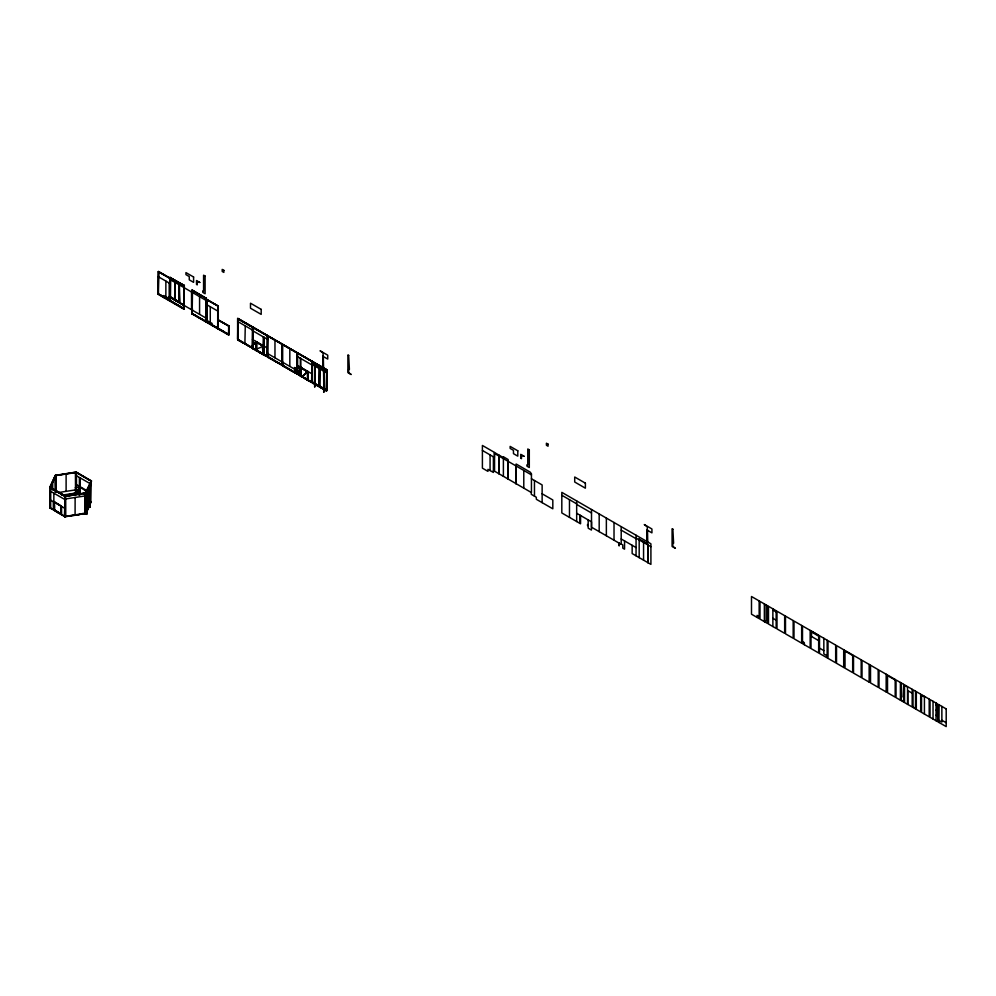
<?xml version="1.0" encoding="UTF-8"?>
<svg xmlns="http://www.w3.org/2000/svg" width="996" height="996" viewBox="0 0 996 996"><rect width="100%" height="100%" fill="white"/><g stroke="black" fill="none" stroke-linecap="round" stroke-linejoin="round"><path stroke-width="1.49" d="M53.846 509.79L53.846 492.858M53.585 501.673C55.988 505.321 53.498 518.767 53.983 501.486M60.968 505.943L60.968 513.899L54.158 509.616M79.269 495.112L79.568 486.957L79.443 493.904M79.568 494.937L79.568 486.957M86.465 495.672L86.465 492.559L87.15 493.394L90.35 486.484M88.283 489.086L88.283 507.562L89.889 504.101M170.515 278.631L170.353 279.702L207.243 301.091M174.723 282.229L174.723 281.27L175.234 299.721M174.81 282.279L174.81 281.32M183.961 287.645L183.961 285.74L179.193 282.989L179.529 302.585M256.495 350.181L256.507 342.275M300.219 375.567L300.219 367.487L296.148 368.109L300.705 367.536L300.705 375.492L300.045 375.666L307.951 379.675L307.951 371.72L300.73 367.474L300.78 358.261M300.531 375.392L300.531 367.412M307.465 379.601L307.478 371.707M307.776 379.775L307.652 371.334L302.871 376.015L307.951 371.508L307.615 380.36L311.474 382.203L297.393 373.786L301.253 376.015L300.58 376.301M319.367 368.682L319.367 367.736M323.737 371.209L323.737 388.901L326.788 390.071L314.985 383.659L323.986 388.565M516.115 483.732L516.115 463.999L530.183 472.116L531.441 473.772L531.441 492.572L494.551 471.183L494.551 452.545L503.391 457.65M498.934 455.072L499.021 473.76M508.159 479.138L508.159 459.542L503.391 456.778L503.391 476.387M643.565 541.525L643.565 560.175M647.935 562.703L647.935 545.011M937.697 716.186L937.697 704.01L930.04 699.578L930.04 717.269L937.697 721.702L937.697 716.186L936.041 715.228M75.173 487.816L79.829 486.82L79.817 477.819L79.817 486.658L77.713 493.169M296.26 367.898L300.78 367.101L296.136 368.271M61.204 505.893L61.142 513.799M53.759 501.698L54.481 501.747L53.846 501.81M77.302 493.107L79.406 486.596L79.394 477.744M300.78 367.101L298.265 373.562L300.331 367.113M76.045 472.415L91.433 481.193L85.855 493.207L65.039 496.431L49.8 487.629L55.378 475.329L76.194 472.104L91.433 480.894L85.855 492.92L65.039 496.133L49.8 487.343L55.378 475.329L55.764 491.875M65.3 496.382L50.335 487.554L55.764 475.553L49.999 487.741M50.335 507.96L50.423 487.355M65.039 496.431L85.855 492.92M91.358 481.342L76.194 472.104L55.378 475.615L76.381 472.502M79.742 495.049L79.817 477.819M75.372 493.792L70.716 493.941L75.372 493.506M76.443 493.344L76.381 472.216M91.234 481.08L85.581 493.244M86.142 493.281L90.225 484.193M87.026 492.597L90.35 485.538M85.917 495.659L87.026 493.294M90.263 486.322L91.358 483.944M85.245 513.712L85.121 493.032L85.245 513.712L90.897 501.573M87.013 510.338L88.121 507.96M85.457 513.401L91.358 501.635M90.35 504.175L87.15 511.085L87.088 492.46M86.465 514.334L87.026 511.06M89.802 507.163L89.889 503.852M237.621 318.857L327.236 370.213L237.957 318.67L237.621 339.275L237.621 318.571L327.236 369.927M237.87 340.097L241.53 341.827L238.007 339.785M252.797 347.654L252.611 326.837L252.075 347.915L237.87 339.81M252.86 348.065L256.682 350.069M256.707 350.293L252.71 348.675L266.928 356.481L256.37 350.455M267.899 353.456L267.899 356.369L267.065 356.269L267.451 335.403L267.314 356.419L267.65 353.306M263.069 354.352L263.554 337.034C265.372 354.016 260.915 340.744 263.492 354.352M262.434 348.812L263.791 346.197L256.37 341.939M274.572 360.901L267.7 356.643L281.768 365.059L282.242 344.243M282.167 344.292L282.503 364.797M282.403 365.52L289.413 369.466L282.403 365.818M297.007 352.858L297.007 373.562L297.343 370.45M312.445 361.673L312.445 382.091L311.599 381.991L311.997 361.125L311.86 382.14L312.445 381.792M312.109 382.962L326.315 390.781L319.455 386.809L319.442 367.661M83.813 493.779L86.739 491.04M84.087 493.767L86.988 491.053M84.125 493.954L86.029 492.161M251.54 346.247L256.682 341.902L251.54 346.247L256.37 341.728L256.37 350.779L260.056 352.235L259.383 352.522M302.821 375.841L307.951 371.72M263.405 354.452L263.554 337.034M300.406 375.666L300.705 367.536M184.297 305.672L183.961 309.233L158.202 294.355L158.538 271.46L170.241 278.22L169.992 300.481M158.538 271.759L170.241 278.507L158.202 271.659M158.451 272.095L158.202 294.355M170.154 277.934L169.905 301.116L169.905 277.498L184.297 285.416L184.297 288.778M170.241 277.585L184.297 285.703L169.905 277.498M170.515 278.917L179.355 284.022L170.353 278.743L170.353 297.393L184.048 305.199L183.712 308.797L184.297 285.416M170.602 279.166L170.353 297.393M175.072 281.744L175.072 299.821M179.193 283.15L179.778 302.734M179.193 302.498L179.355 283.736L179.106 301.962M170.49 297.368L184.048 305.199M170.49 297.667L184.048 305.486M174.649 299.385L174.985 281.208L174.985 299.871M228.707 326.115L217.925 319.99L228.956 325.966L228.619 335.017L191.917 313.827L191.917 290.197L206.309 298.414L192.253 290.01M206.309 298.128L206.06 321.31M218.012 320.837L218.012 305.797L205.973 299.236L218.273 306.245L218.273 319.504M206.57 299.485L206.234 321.795M191.917 313.827L192.502 308.872M218.012 305.797L217.763 328.058M218.273 306.245L206.309 299.049M217.676 328.406L192.253 313.628M228.956 325.966L218.273 319.803M228.707 334.382L228.707 325.829L228.619 335.017M253.059 327.385L252.71 348.675M238.206 339.225L238.206 318.807L237.957 339.076M241.866 342.014L252.075 347.915M241.53 342.213L245.215 343.657M244.879 344.143L245.277 325.891M267.899 335.963L267.899 356.369M252.212 347.704L252.723 347.99M256.37 350.779L256.682 341.902M259.719 352.721L263.069 354.265M262.732 354.452L263.965 354.29L256.196 349.994L256.196 342.101L263.168 346.085L256.383 342.176M282.752 344.529L282.416 365.134L282.752 362.021M267.563 357.24L277.921 362.83M50.584 487.691L50.584 508.109M76.306 472.851L76.306 493.257M274.572 361L281.768 365.059M297.094 352.808L296.758 373.413L297.605 373.512L297.605 370.599M297.605 353.107L297.605 373.512M282.553 365.507L296.621 373.625L289.413 369.865M289.749 369.665L296.621 373.625M54.245 510.512L54.917 510.213L49.999 508.159M312.445 363.129L326.788 371.408M312.445 363.428L326.788 371.707M314.948 363.117L314.948 364.573M315.197 363.266L314.861 364.91M54.581 510.699L64.84 516.725L85.581 513.55M315.197 364.723L314.861 386.983M60.93 514.085L52.365 508.744M61.266 514.185L61.266 505.906M319.529 368.01L319.367 386.373M303.929 378.243L304.602 377.945L300.916 376.5M324.036 368.371L323.7 392.088M324.285 368.508L323.949 392.225M324.285 369.964L323.575 370.338L323.825 388.465M307.278 379.874L307.951 379.675M324.285 370.263L314.985 365.383L314.985 383.846M304.266 378.43L307.951 379.874M326.7 370.3L326.7 390.706L237.621 339.163M314.948 383.236L312.109 381.991M314.612 386.834L314.985 365.183M319.442 385.938L319.616 367.561L319.529 386.274M319.455 386.523L326.315 390.781M323.949 389.125L327.037 390.519M256.159 349.247L263.952 345.998M248.216 345.786L252.075 347.616M263.069 354.651L266.928 356.481M277.921 362.93L282.752 364.947M91.433 480.894L85.457 492.696L85.581 513.662M58.627 492.51L75.92 489.833M61.565 495.236L76.045 492.995L78.784 494.688M62.935 495.137L65.674 494.713M66.259 495.199L70.38 494.277M75.708 493.169L75.584 472.49L75.584 492.908L76.642 493.07M62.935 495.435L65.798 494.987M70.716 494.228L75.522 493.194M65.3 498.996L85.581 495.859M90.225 502.37L91.258 501.66M65.848 516.14L70.517 516.003L65.176 516.538L65.176 495.834L50.335 487.256L49.875 507.885M80.004 514.247L83.029 513.488M65.176 516.414L85.457 513.276M70.853 515.667L75.086 515.293L75.123 497.477M75.547 515.218L79.668 514.583M80.004 513.961L84.934 513.475M90.798 482.935L85.556 494.539M90.263 485.177L89.889 483.446L90.263 507.238M89.827 485.774L90.175 504.101M87.026 492.398L86.565 490.617L86.926 514.409M90.798 501.884L91.234 480.782M86.428 510.537L85.22 513.152M647.599 530.37L651.932 532.872L651.932 528.988L644.275 524.556L647.288 526.847L647.288 542.571M818.662 635.398L811.516 631.265L811.516 636.506M845.019 651.035L852.676 655.468M887.523 675.587L895.192 680.007M904.53 685.397L907.543 687.14L907.543 704.284M921.537 695.22L924.425 696.889M811.516 631.987L818.662 636.12M772.871 610.025L776.158 611.918M937.697 706.077L936.041 705.118L936.041 703.052L936.041 720.743M912.187 693.166L907.854 690.664L907.854 704.471M494.551 453.491L531.441 474.88M811.005 636.207L818.662 640.627M323.165 355.721L323.463 369.69M936.041 710.173L937.697 711.132M639.058 538.998L647.935 544.053L647.898 562.653M561.819 495.261L576.672 503.839M636.058 538.126L650.911 546.692M576.672 504.424L591.512 512.99M621.205 530.146L636.058 538.712M482.4 450.466L494.365 457.363L494.365 452.358L482.4 445.461L482.4 468.157L487.965 471.369L487.965 469.328L493.394 472.453L493.394 456.803M531.441 478.777L542.135 484.94L542.135 502.631M772.871 618.279L776.158 620.172M819.509 648.11L823.841 650.612M915.536 705.019L916.32 705.467M941.867 720.245L946.2 722.747M759.151 616.574L757.06 615.366L757.06 617.408M802.502 641.598L804.345 642.669L804.345 644.711M827.166 655.841L823.841 653.924L823.841 638.274M191.917 290.197L206.309 298.414M903.683 701.52L901.181 700.063L901.181 696.602L901.915 697.026L901.181 682.92M913.033 706.911L915.536 708.355L915.536 691.212M170.353 278.731L179.355 283.736M576.672 513.264L591.512 521.842L591.45 530.059L588.175 528.166L588.175 519.912M621.205 538.985L636.058 547.563M542.135 493.792L552.817 499.967L552.817 508.807L536.321 499.282L536.321 497.241L531.279 494.327L531.279 492.485M327.236 370.213L237.758 318.259M237.621 321.471L252.461 330.037M311.86 364.324L326.7 372.902M252.461 330.622L267.787 339.474L267.787 336.138M297.007 356.344L311.86 364.922M158.202 276.664L170.154 283.561M207.243 304.975L217.925 311.15M621.205 543.99L622.786 544.899L622.786 548.149L624.554 549.17L624.554 540.915M493.394 470.61L494.165 471.058L494.165 457.251M252.461 339.474L267.314 348.04M297.007 365.183L311.86 373.761M307.776 371.882L300.58 367.686L307.353 371.608M297.007 370.201L298.588 371.11L298.588 374.359M267.314 353.406L297.007 370.549M158.8 294.019L184.297 308.748L159.846 294.617M219.232 328.904L224.1 331.718M226.528 333.125L228.956 334.531L191.917 313.528L218.273 328.356L217.676 328.692L217.763 305.946M245.215 343.944L248.216 345.687M307.951 380.173L311.474 382.203M158.538 294.169L184.297 309.034M219.232 329.203L228.956 334.818M297.256 374.098L307.341 379.874M76.381 475.702L90.001 483.558M76.381 484.542L87.523 490.978M76.381 489.546L77.962 490.455L77.962 493.717L79.73 494.738M49.999 490.941L64.84 499.506M54.021 501.723L59.81 505.059M54.394 501.959L61.266 506.117M49.999 499.78L64.84 508.358M50.335 507.848L65.176 516.538M264.065 346.235L263.791 336.997M75.92 492.846L75.92 472.141M56.112 475.789L56.112 491.825M65.649 496.332L65.711 516.451M263.99 346.272L263.666 354.464M86.453 491.314L79.767 487.019M263.791 346.197L263.791 354.178M941.867 706.413L941.867 722.063L938.68 720.22L938.83 704.658M939.054 720.432L939.054 722.474M936.875 705.604L936.875 715.713M933.04 701.321L933.04 719.012M924.425 696.341L924.425 714.032M916.32 691.66L916.32 709.351M900.409 682.472L900.409 700.163M886.216 674.28L886.216 691.971M869.209 664.457L869.209 682.148M843.699 649.741L843.699 667.432M772.871 608.842L772.871 626.534M766.136 604.958L766.136 621.193L765.339 620.732L765.339 622.189M764.368 603.937L764.368 621.629M647.599 542.633L647.363 529.523L647.363 542.783M639.183 538.998L639.183 557.648M636.058 535.226L636.058 555.818M632.149 545.298L632.149 553.564L650.911 564.383L650.911 543.804L561.819 492.36L561.819 512.952L580.568 523.784L580.568 515.53M621.205 526.66L621.205 544.351L591.512 527.208L591.512 509.516M619.139 543.019L619.139 545.957L618.665 542.745M614.022 522.502L614.022 540.193M606.365 518.082L606.365 535.773M599.181 513.936L599.181 531.627M587.528 524.481L587.528 525.664M579.946 515.169L579.946 523.423M576.672 500.938L576.672 521.53M569.475 499.681L569.475 517.372M534.466 480.52L534.466 496.17M523.784 470.461L523.784 488.152M516.214 466.091L516.214 483.782M515.741 465.817L515.741 483.508M508.072 461.397L508.072 479.088M498.934 456.019L498.934 473.71M490.069 454.886L490.069 470.535M326.7 370.002L326.7 390.706M323.389 368.844L323.389 356.568L327.734 359.07L327.734 355.186L320.065 350.766L323.09 353.057L323.165 367.512M307.615 380.36L307.652 379.501L307.278 380.173M300.356 358.199L300.356 375.492M294.941 367.748L294.941 372.168L294.467 367.474M289.824 348.712L289.824 366.404M274.971 340.134L274.971 357.825M255.748 341.367L255.748 349.621M217.925 306.146L217.925 328.842M212.111 325.48L212.111 323.439L207.081 320.538L207.081 318.683M210.268 306.731L210.268 322.38M207.243 299.97L207.243 318.782L168.797 296.584L168.797 298.439M206.57 317.176L205.973 321.932L205.973 298.314M199.574 296.671L199.574 314.363M192.502 293.521L192.502 290.446L192.166 313.678M191.531 292.015L191.531 309.706M184.048 285.566L184.048 288.628M183.961 285.603L183.961 309.233M170.241 277.299L170.154 300.966M169.196 283.013L169.196 298.663L163.767 295.526L163.767 297.567M165.859 281.084L165.859 296.733M158.538 271.46L158.451 294.206M90.897 484.193L90.985 480.931L90.648 484.044M88.632 488.949L88.632 507.611M85.917 492.759L85.917 513.463M66.11 473.66L66.11 491.352M65.3 496.095L65.3 516.8M64.84 496.17L64.84 516.725M61.565 506.454L61.565 514.72M57.917 512.641L57.581 512.442M55.639 475.279L55.676 492.074M55.303 475.478L55.303 491.812M53.336 501.71L53.336 509.964M52.676 481.143L52.676 489.995M170.515 296.995L179.355 302.099L170.515 296.995M64.927 495.971L64.591 516.588L64.927 495.971M326.788 369.952L326.451 390.557L326.788 369.952M548.049 444.141L546.406 443.195L546.406 445.262L548.049 446.22L548.049 444.141M672.86 529.187L672.088 528.739L672.088 546.431L675.375 548.323L672.86 546.331L672.86 542.857L673.607 543.293L672.86 529.187M223.851 270.352L222.195 269.393L222.195 271.46L223.851 272.418L223.851 270.352M529.299 449.843L527.78 448.972L527.78 465.207L526.984 464.746L526.984 466.203L529.299 467.535L529.299 449.843M585.387 483.185L574.704 477.009L574.704 482.014L585.387 488.189L585.387 483.185M517.796 450.802L510.139 446.382L510.139 448.424L513.463 450.341L513.463 453.653L517.796 456.156L517.796 450.802M523.983 456.23L520.709 454.338L520.709 458.222L521.481 458.67L521.481 455.334L523.983 456.23M348.662 355.385L347.89 354.937L347.89 372.629L351.165 374.533L348.662 372.529L348.662 369.068L349.397 369.491L348.662 355.385M205.101 276.054L203.582 275.182L203.582 291.405L202.786 290.944L202.786 292.401L205.101 293.745L205.101 276.054M261.189 309.383L250.494 303.207L250.494 308.225L261.189 314.387L261.189 309.383M759.151 600.924L751.494 596.504L751.494 614.196L759.151 618.616L759.151 600.924M767.655 605.829L759.998 601.41L759.998 619.101L767.655 623.521L767.655 605.829M776.158 610.735L768.489 606.315L768.489 624.006L776.158 628.426L776.158 610.735M784.661 615.653L776.992 611.22L776.992 628.912L784.661 633.344L784.661 615.653M793.165 620.558L785.495 616.138L785.495 633.83L793.165 638.249L793.165 620.558M801.656 625.463L793.999 621.043L793.999 638.735L801.656 643.155L801.656 625.463M810.159 630.368L802.502 625.949L802.502 643.64L810.159 648.06L810.159 630.368M818.662 635.286L811.005 630.854L811.005 648.545L818.662 652.978L818.662 635.286M827.166 640.191L819.509 635.772L819.509 653.463L827.166 657.883L827.166 640.191M835.669 645.097L828.012 640.677L828.012 658.368L835.669 662.788L835.669 645.097M844.172 650.015L836.516 645.582L836.516 663.274L844.172 667.706L844.172 650.015M852.676 654.92L845.019 650.5L845.019 668.192L852.676 672.611L852.676 654.92M861.179 659.825L853.522 655.405L853.522 673.097L861.179 677.517L861.179 659.825M869.682 664.73L862.013 660.311L862.013 678.002L869.682 682.422L869.682 664.73M878.186 669.648L870.516 665.216L870.516 682.907L878.186 687.34L878.186 669.648M886.689 674.553L879.02 670.134L879.02 687.825L886.689 692.245L886.689 674.553M895.192 679.459L887.523 675.039L887.523 692.73L895.192 697.15L895.192 679.459M903.683 684.364L896.027 679.944L896.027 697.636L903.683 702.056L903.683 684.364M912.187 689.282L904.53 684.862L904.53 702.553L912.187 706.973L912.187 689.282M920.69 694.187L913.033 689.767L913.033 707.459L920.69 711.879L920.69 694.187M929.193 699.092L921.537 694.673L921.537 712.364L929.193 716.784L929.193 699.092M946.2 708.915L938.543 704.496L938.543 722.187L946.2 726.607L946.2 708.915M193.598 277.013L185.941 272.593L185.941 274.635L189.265 276.552L189.265 279.851L193.598 282.354L193.598 277.013M199.785 282.441L196.498 280.536L196.498 284.433L197.283 284.881L197.283 281.532L199.785 282.441"/></g></svg>
